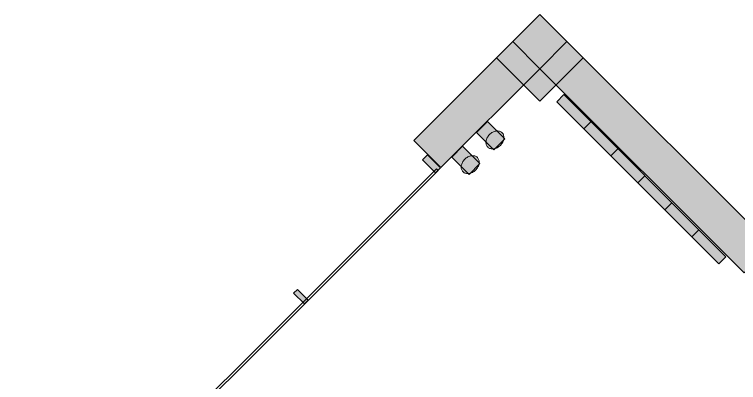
# Model space of a CAD drawing. Header units: metres. Extents: x 2172.2 to 2210.6, y 415.3 to 458.1.
# Drawn here: x 2177.612 to 2182.331, y 455.693 to 458.093 of the extents above; entities that cross this region are included whole.
import ezdxf

# ---------------------------------------------------------------- set-up
doc = ezdxf.new("R2010")
doc.units = ezdxf.units.M
for name, color, linetype, lineweight in [('NC_N1_COLUMNS', 8, 'CONTINUOUS', 25), ('NC_N1_GLAZING', 4, 'CONTINUOUS', 13), ('NC_N1_WALL_DECOR', 32, 'CONTINUOUS', 13), ('NC_N1_WALL_LIGHTS', 32, 'CONTINUOUS', 13), ('NC_N1_WALLS', 7, 'CONTINUOUS', 25)]:
    doc.layers.add(name, color=color, linetype=linetype, lineweight=lineweight)

# ---------------------------------------------------------------- blocks, each defined once
blk = doc.blocks.new('NC_N1_ARCHITECTURE')
at = {"layer": 'NC_N1_COLUMNS', "true_color": 0xe6e9ea}
blk.add_hatch(color=256, dxfattribs=at).paths.add_polyline_path([(-8.96358, 24.092869), (-8.68074, 23.81003), (-8.96358, 23.527191), (-9.246388, 23.810064)])
at = {"layer": 'NC_N1_WALLS', "true_color": 0xe7e6e1}
for points in [[(-9.785592, 23.270863), (-9.140357, 23.916096), (-8.96358, 23.739319), (-9.608815, 23.094086)], [(-8.96358, 23.739319), (-8.786804, 23.916096), (-7.45641, 22.585703), (-7.633187, 22.408926)], [(-9.727609, 23.144997), (-9.695082, 23.177523), (-9.610229, 23.09267), (-9.642756, 23.060144)], [(-10.568145, 22.276176), (-10.544104, 22.300219), (-10.473392, 22.229507), (-10.497435, 22.205465)]]:
    blk.add_hatch(color=256, dxfattribs=at).paths.add_polyline_path(points)
at = {"layer": 'NC_N1_COLUMNS', "linetype": 'CONTINUOUS', "lineweight": -2}
blk.add_lwpolyline([(-8.96358, 24.092869), (-8.68074, 23.81003), (-8.96358, 23.527191), (-9.246388, 23.810064)], close=True, dxfattribs=at)
at = {"layer": 'NC_N1_GLAZING', "linetype": 'CONTINUOUS', "lineweight": -2}
blk.add_lwpolyline([(-9.626493, 23.076406), (-12.376925, 20.325975), (-12.387531, 20.336582), (-9.637099, 23.087013)], close=True, dxfattribs=at)
at = {"layer": 'NC_N1_WALLS', "linetype": 'CONTINUOUS', "lineweight": -2}
for points in [[(-9.785592, 23.270863), (-9.140357, 23.916096), (-8.96358, 23.739319), (-9.608815, 23.094086)], [(-8.96358, 23.739319), (-8.786804, 23.916096), (-7.45641, 22.585703), (-7.633187, 22.408926)], [(-9.727609, 23.144997), (-9.695082, 23.177523), (-9.610229, 23.09267), (-9.642756, 23.060144)], [(-10.568145, 22.276176), (-10.544104, 22.300219), (-10.473392, 22.229507), (-10.497435, 22.205465)]]:
    blk.add_lwpolyline(points, close=True, dxfattribs=at)
blk = doc.blocks.new('NC_N1_UNIQUE_WALL_COMPOSITION_03')
at = {"true_color": 0xf6f5ef}
h = blk.add_hatch(color=256, dxfattribs=at)
h.dxf.hatch_style = 1
h.paths.add_polyline_path([(0.74745, -0.065), (0.74745, 0), (-0.74745, 0), (-0.74745, -0.065)])
at = {"color": 0, "linetype": 'CONTINUOUS', "lineweight": -2, "true_color": 0xa38246}
blk.add_lwpolyline([(0.74745, -0.065), (0.74745, 0), (-0.74745, 0), (-0.74745, -0.065)], close=True, dxfattribs=at)
for points in [[(-0.4983, -0.065), (-0.4983, 0)], [(-0.24915, -0.065), (-0.24915, 0)], [(0, -0.065), (0, 0)], [(0.24915, -0.065), (0.24915, 0)], [(0.4983, -0.065), (0.4983, 0)]]:
    blk.add_lwpolyline(points, dxfattribs=at)
blk = doc.blocks.new('NC_N1_SCONCE')
at = {"true_color": 0xf6f5ef}
h = blk.add_hatch(color=256, dxfattribs=at)
h.dxf.hatch_style = 1
h.paths.add_polyline_path([(0.05, -0.16), (0.05, 0), (-0.05, 0), (-0.05, -0.16)])
h = blk.add_hatch(color=256, dxfattribs=at)
h.dxf.hatch_style = 1
h.paths.add_polyline_path([(0.066, -0.12), (0.0657, -0.1151), (0.0647, -0.1102), (0.0632, -0.1055), (0.061, -0.1009), (0.0582, -0.0964), (0.0549, -0.0922), (0.051, -0.0883), (0.0467, -0.0846), (0.0419, -0.0813), (0.0367, -0.0784), (0.0311, -0.0759), (0.0253, -0.0738), (0.0192, -0.0722), (0.0129, -0.071), (0.0065, -0.0702), (0, -0.07), (-0.0065, -0.0702), (-0.0129, -0.071), (-0.0192, -0.0722), (-0.0253, -0.0738), (-0.0311, -0.0759), (-0.0367, -0.0784), (-0.0419, -0.0813), (-0.0467, -0.0846), (-0.051, -0.0883), (-0.0549, -0.0922), (-0.0582, -0.0964), (-0.061, -0.1009), (-0.0632, -0.1055), (-0.0647, -0.1102), (-0.0657, -0.1151), (-0.066, -0.12), (-0.0657, -0.1249), (-0.0647, -0.1298), (-0.0632, -0.1345), (-0.061, -0.1391), (-0.0582, -0.1436), (-0.0549, -0.1478), (-0.051, -0.1517), (-0.0467, -0.1554), (-0.0419, -0.1587), (-0.0367, -0.1616), (-0.0311, -0.1641), (-0.0253, -0.1662), (-0.0192, -0.1678), (-0.0129, -0.169), (-0.0065, -0.1698), (0, -0.17), (0.0065, -0.1698), (0.0129, -0.169), (0.0192, -0.1678), (0.0253, -0.1662), (0.0311, -0.1641), (0.0367, -0.1616), (0.0419, -0.1587), (0.0467, -0.1554), (0.051, -0.1517), (0.0549, -0.1478), (0.0582, -0.1436), (0.061, -0.1391), (0.0632, -0.1345), (0.0647, -0.1298), (0.0657, -0.1249)])
at = {"color": 0, "linetype": 'CONTINUOUS', "lineweight": -2, "true_color": 0xa38246}
for points in [[(0.05, -0.16), (0.05, 0), (-0.05, 0), (-0.05, -0.16)], [(0.066, -0.12), (0.0657, -0.1151), (0.0647, -0.1102), (0.0632, -0.1055), (0.061, -0.1009), (0.0582, -0.0964), (0.0549, -0.0922), (0.051, -0.0883), (0.0467, -0.0846), (0.0419, -0.0813), (0.0367, -0.0784), (0.0311, -0.0759), (0.0253, -0.0738), (0.0192, -0.0722), (0.0129, -0.071), (0.0065, -0.0702), (0, -0.07), (-0.0065, -0.0702), (-0.0129, -0.071), (-0.0192, -0.0722), (-0.0253, -0.0738), (-0.0311, -0.0759), (-0.0367, -0.0784), (-0.0419, -0.0813), (-0.0467, -0.0846), (-0.051, -0.0883), (-0.0549, -0.0922), (-0.0582, -0.0964), (-0.061, -0.1009), (-0.0632, -0.1055), (-0.0647, -0.1102), (-0.0657, -0.1151), (-0.066, -0.12), (-0.0657, -0.1249), (-0.0647, -0.1298), (-0.0632, -0.1345), (-0.061, -0.1391), (-0.0582, -0.1436), (-0.0549, -0.1478), (-0.051, -0.1517), (-0.0467, -0.1554), (-0.0419, -0.1587), (-0.0367, -0.1616), (-0.0311, -0.1641), (-0.0253, -0.1662), (-0.0192, -0.1678), (-0.0129, -0.169), (-0.0065, -0.1698), (0, -0.17), (0.0065, -0.1698), (0.0129, -0.169), (0.0192, -0.1678), (0.0253, -0.1662), (0.0311, -0.1641), (0.0367, -0.1616), (0.0419, -0.1587), (0.0467, -0.1554), (0.051, -0.1517), (0.0549, -0.1478), (0.0582, -0.1436), (0.061, -0.1391), (0.0632, -0.1345), (0.0647, -0.1298), (0.0657, -0.1249)]]:
    blk.add_lwpolyline(points, close=True, dxfattribs=at)

msp = doc.modelspace()

# ---------------------------------------------------------------- block references
at = {"layer": 'NC_N1_WALL_DECOR', "linetype": 'CONTINUOUS', "rotation": -45.00000000000118}
msp.add_blockref('NC_N1_UNIQUE_WALL_COMPOSITION_03', (2181.7209, 457.0414), dxfattribs=at)
at = {"layer": 'NC_N1_WALL_LIGHTS', "linetype": 'CONTINUOUS', "rotation": 44.999999999998614}
for p in [(2180.6588, 457.3596), (2180.4976, 457.1984)]:
    msp.add_blockref('NC_N1_SCONCE', p, dxfattribs=at)
at = {"layer": 'NC_N1_WALLS'}
msp.add_blockref('NC_N1_ARCHITECTURE', (2190, 434), dxfattribs=at)

doc.saveas('drawing.dxf')
